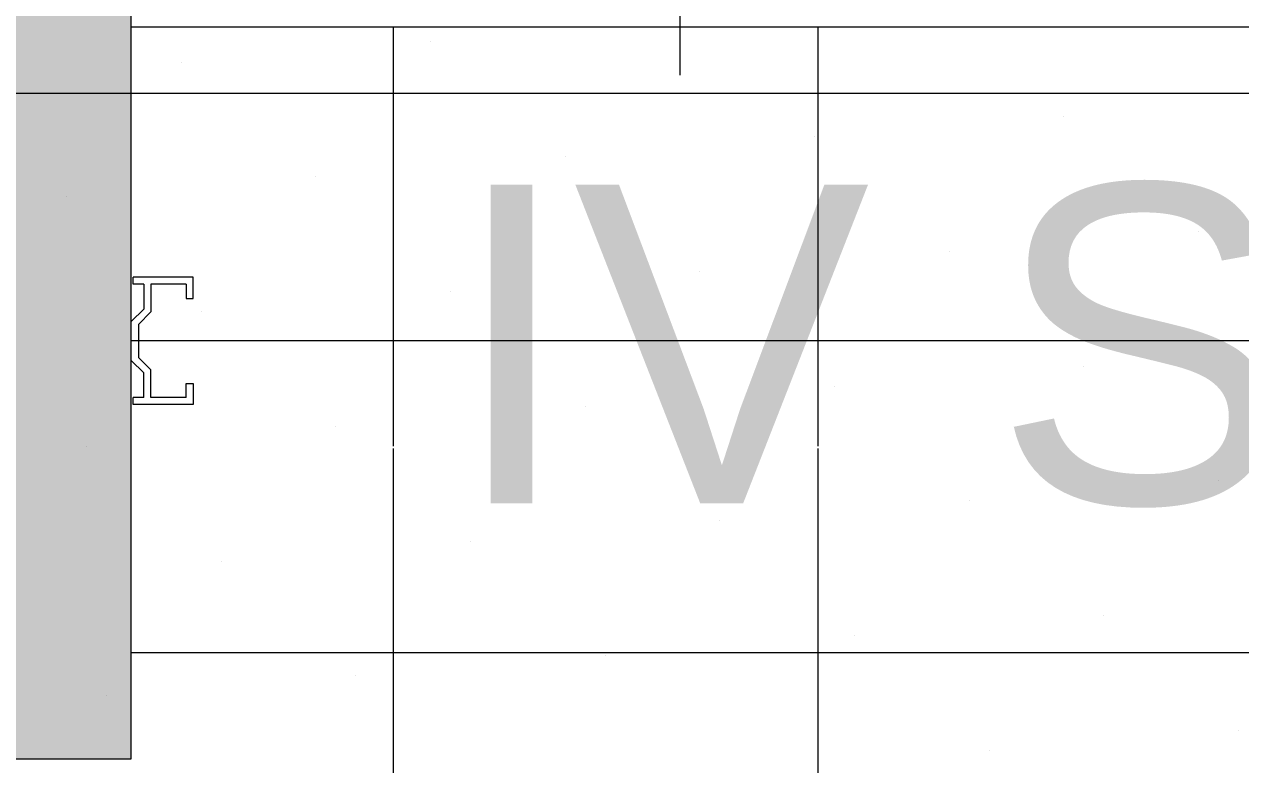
# Model space of a CAD drawing. Header units: metres. Extents: x 0.003 to 0.843, y 0.003 to 0.597.
# Drawn here: x 0.39166 to 0.39853, y 0.1972 to 0.20139 of the extents above; entities that cross this region are included whole.
import ezdxf

# ---------------------------------------------------------------- set-up
doc = ezdxf.new("R2010")
doc.units = ezdxf.units.M
for name, pattern in [('AUSGEZOGEN', [0]), ('PHANTOM', [63.5, 31.75, -6.35, 6.35, -6.35, 6.35, -6.35]), ('RAND', [44.45, 12.7, -6.35, 12.7, -6.35, 0, -6.35])]:
    doc.linetypes.add(name, pattern=pattern)
for name, color, linetype, lineweight in [('Ausbau Raeume', 7, 'AUSGEZOGEN', 18), ('Daemmung', 7, 'AUSGEZOGEN', 18), ('Decke', 7, 'AUSGEZOGEN', 35), ('Deckendaemmung', 7, 'AUSGEZOGEN', 13), ('Fenster', 7, 'AUSGEZOGEN', 18), ('Rolladen', 7, 'AUSGEZOGEN', 13), ('Text Werkplan Ausfuehrung', 7, 'AUSGEZOGEN', 25), ('Werkplan- Ausfuehrungsmasse', 7, 'AUSGEZOGEN', 13)]:
    doc.layers.add(name, color=color, linetype=linetype, lineweight=lineweight)
doc.styles.add('ARIAL', font='ARIAL.TTF')

msp = doc.modelspace()

# ---------------------------------------------------------------- hatches: boundary and pattern name
at = {"layer": 'Daemmung', "linetype": 'AUSGEZOGEN', "lineweight": 13}
msp.add_hatch(color=32, dxfattribs=at).paths.add_polyline_path([(0.39226, 0.1993974), (0.39226, 0.2021714), (0.39146, 0.2021714), (0.39146, 0.1993974), (0.39146, 0.1985974), (0.39146, 0.1981174), (0.39146, 0.1976374), (0.39146, 0.1972374), (0.39226, 0.1972374), (0.39226, 0.1976374), (0.39226, 0.1981174), (0.39226, 0.1985974)])

# ---------------------------------------------------------------- linework, layer by layer
at = {"layer": 'Ausbau Raeume', "color": 254, "linetype": 'AUSGEZOGEN', "lineweight": 18}
for p, q in [((0.3937417, 0.1990034), (0.3937417, 0.2013714)), ((0.3961417, 0.1990034), (0.3961417, 0.2013714)), ((0.3937417, 0.1918034), (0.3937417, 0.198989)), ((0.3961417, 0.1918034), (0.3961417, 0.198989))]:
    msp.add_line(p, q, dxfattribs=at)
at = {"layer": 'Daemmung', "color": 7, "linetype": 'AUSGEZOGEN', "lineweight": 13}
for p, q in [((0.39226, 0.1993974), (0.39226, 0.2021714)), ((0.39226, 0.1985974), (0.39226, 0.1993974)), ((0.39226, 0.1981174), (0.39226, 0.1985974)), ((0.39226, 0.1976374), (0.39226, 0.1981174)), ((0.39226, 0.1972374), (0.39226, 0.1976374)), ((0.39146, 0.1972374), (0.39226, 0.1972374))]:
    msp.add_line(p, q, dxfattribs=at)
at = {"layer": 'Decke', "color": 92, "linetype": 'RAND', "lineweight": 18, "true_color": 0x00c600}
msp.add_line((0.31916, 0.2009974), (0.63756, 0.2009974), dxfattribs=at)
at = {"layer": 'Deckendaemmung', "color": 211, "linetype": 'AUSGEZOGEN', "lineweight": 13, "true_color": 0xff70ff}
for p, q in [((0.3939509, 0.2012856), (0.3939509, 0.2012856)), ((0.3925415, 0.2011722), (0.3925415, 0.2011722)), ((0.3975312, 0.2008644), (0.3975312, 0.2008644)), ((0.3975312, 0.2008644), (0.3975312, 0.2008644)), ((0.3961218, 0.200751), (0.3961218, 0.200751)), ((0.3947123, 0.2006376), (0.3947123, 0.2006376)), ((0.3933029, 0.2005242), (0.3933029, 0.2005242)), ((0.3918934, 0.2004108), (0.3918934, 0.2004108)), ((0.3982926, 0.2002164), (0.3982926, 0.2002164)), ((0.3968832, 0.200103), (0.3968832, 0.200103)), ((0.3954738, 0.1999896), (0.3954738, 0.1999896)), ((0.3940643, 0.1998762), (0.3940643, 0.1998762)), ((0.3926549, 0.1997628), (0.3926549, 0.1997628)), ((0.3976446, 0.199455), (0.3976446, 0.199455)), ((0.3962352, 0.1993416), (0.3962352, 0.1993416)), ((0.3948257, 0.1992282), (0.3948257, 0.1992282)), ((0.3934163, 0.1991148), (0.3934163, 0.1991148)), ((0.3920068, 0.1990014), (0.3920068, 0.1990014)), ((0.398406, 0.198807), (0.398406, 0.198807)), ((0.3969966, 0.1986936), (0.3969966, 0.1986936)), ((0.3955872, 0.1985802), (0.3955872, 0.1985802)), ((0.3941777, 0.1984667), (0.3941777, 0.1984667)), ((0.3927683, 0.1983533), (0.3927683, 0.1983533)), ((0.397758, 0.1980455), (0.397758, 0.1980455)), ((0.3963486, 0.1979321), (0.3963486, 0.1979321)), ((0.3949391, 0.1978187), (0.3949391, 0.1978187)), ((0.3935297, 0.1977053), (0.3935297, 0.1977053)), ((0.3921202, 0.1975919), (0.3921202, 0.1975919)), ((0.3985195, 0.1973975), (0.3985195, 0.1973975)), ((0.3985195, 0.1973975), (0.3985195, 0.1973975)), ((0.39711, 0.1972841), (0.39711, 0.1972841))]:
    msp.add_line(p, q, dxfattribs=at)
at = {"layer": 'Fenster', "color": 7, "linetype": 'AUSGEZOGEN', "lineweight": 13}
msp.add_line((0.39226, 0.2013714), (0.45356, 0.2013714), dxfattribs=at)
at = {"layer": 'Rolladen', "color": 7, "linetype": 'AUSGEZOGEN', "lineweight": 13}
for p, q in [((0.39227, 0.1999174), (0.39227, 0.1999574)), ((0.39261, 0.1999574), (0.39227, 0.1999574)), ((0.39261, 0.1998374), (0.39261, 0.1999574)), ((0.39233, 0.1999174), (0.39227, 0.1999174)), ((0.39233, 0.1999174), (0.39233, 0.1997774)), ((0.39237, 0.1999174), (0.39237, 0.1997608)), ((0.39257, 0.1999174), (0.39237, 0.1999174)), ((0.39257, 0.1999174), (0.39257, 0.1998374)), ((0.39257, 0.1998374), (0.39261, 0.1998374)), ((0.39233, 0.1997774), (0.39226, 0.1997074)), ((0.39237, 0.1997608), (0.3923, 0.1996908)), ((0.39226, 0.1994874), (0.39226, 0.1997074)), ((0.3923, 0.1996908), (0.3923, 0.1995039)), ((0.39226, 0.1995474), (0.39226, 0.1996474)), ((0.39226, 0.1995374), (0.39226, 0.1995474)), ((0.39233, 0.1994174), (0.39226, 0.1994874)), ((0.39237, 0.1994339), (0.3923, 0.1995039)), ((0.39233, 0.1992774), (0.39233, 0.1994174)), ((0.39237, 0.1992774), (0.39237, 0.1994339)), ((0.39257, 0.1993574), (0.39261, 0.1993574)), ((0.39257, 0.1992774), (0.39257, 0.1993574)), ((0.39261, 0.1993574), (0.39261, 0.1992374)), ((0.39233, 0.1992774), (0.39227, 0.1992774)), ((0.39227, 0.1992374), (0.39227, 0.1992774)), ((0.39257, 0.1992774), (0.39237, 0.1992774)), ((0.39261, 0.1992374), (0.39227, 0.1992374))]:
    msp.add_line(p, q, dxfattribs=at)
at = {"layer": 'Rolladen', "color": 7, "linetype": 'PHANTOM', "lineweight": 13}
for p, q in [((0.453566, 0.1995974), (0.39226, 0.1995974)), ((0.39226, 0.1978374), (0.453566, 0.1978374))]:
    msp.add_line(p, q, dxfattribs=at)
at = {"layer": 'Werkplan- Ausfuehrungsmasse', "color": 7, "linetype": 'AUSGEZOGEN', "lineweight": 13}
msp.add_line((0.39536, 0.2025974), (0.39536, 0.2010974), dxfattribs=at)

# ---------------------------------------------------------------- texts
at = {"layer": 'Text Werkplan Ausfuehrung', "color": 240, "linetype": 'AUSGEZOGEN', "lineweight": 18, "insert": (0.39406, 0.1986547), "char_height": 0.0018, "width": 0.0009, "attachment_point": 7, "style": 'ARIAL'}
msp.add_mtext('IV\\~Schwelle', dxfattribs=at)

doc.saveas('drawing.dxf')
